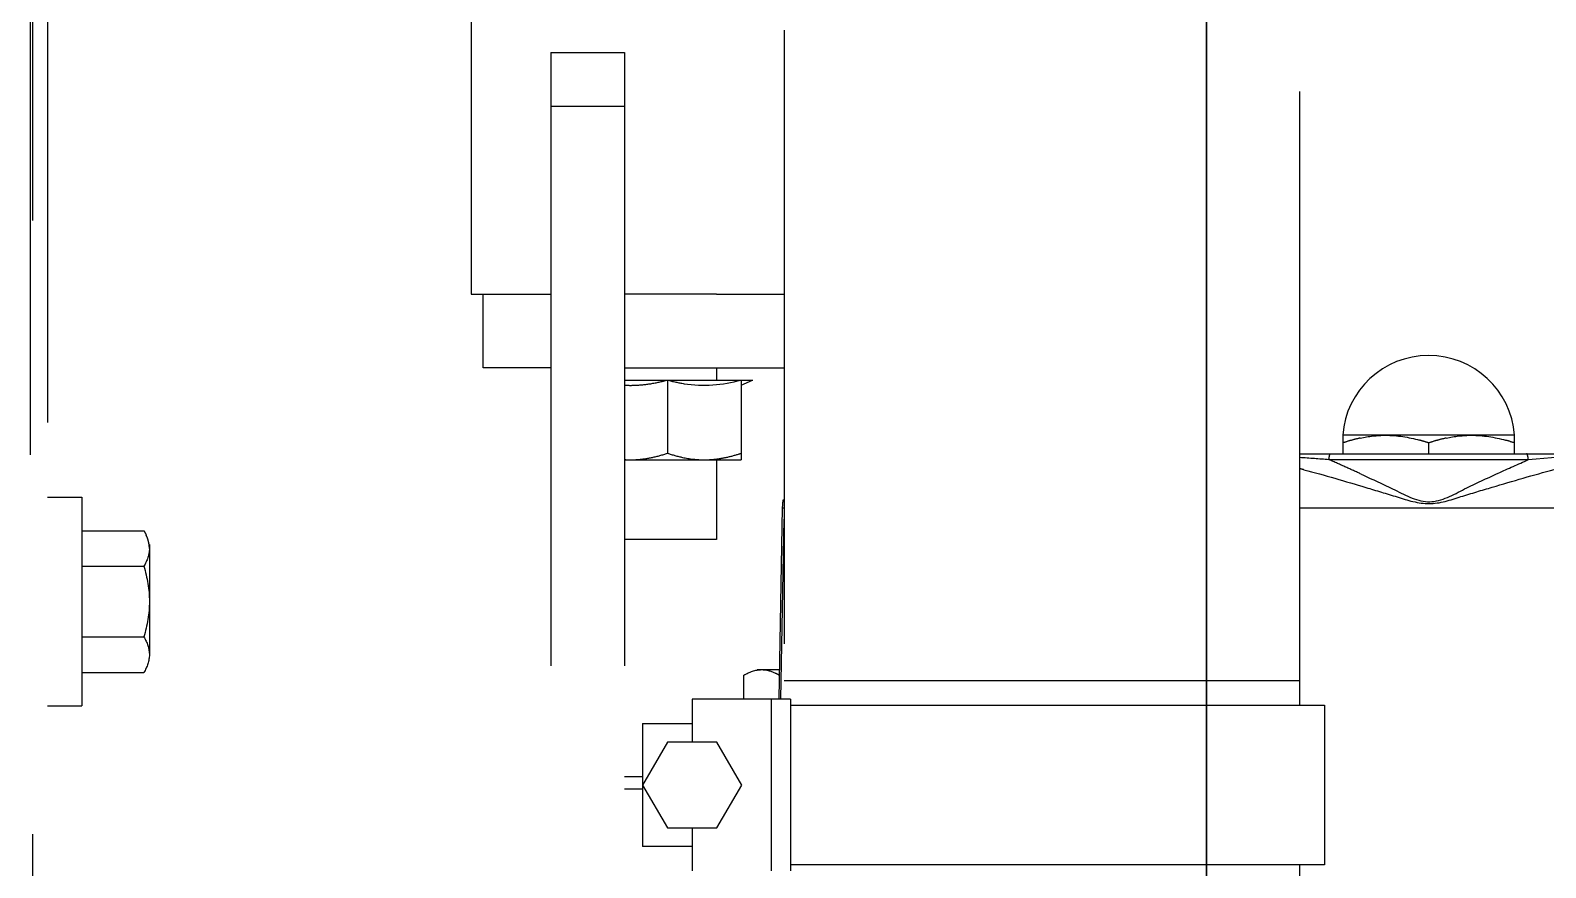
# Model space of a CAD drawing. Header units: millimetres. Extents: x 17886 to 18265, y -8727 to -7321.
# Drawn here: x 17935.429 to 17936.663, y -8655.645 to -8654.963 of the extents above; entities that cross this region are included whole.
import ezdxf

# ---------------------------------------------------------------- set-up
doc = ezdxf.new("R2010")
doc.units = ezdxf.units.MM
doc.linetypes.add('EPL_DASH', pattern=[1, 0.5, -0.5])
doc.layers.add('3884027_DKREDXF_CONTINUOUS_LINE', color=7, linetype='Continuous')
doc.layers.add('CRTANJE', color=4, linetype='Continuous', lineweight=30)

msp = doc.modelspace()

# ---------------------------------------------------------------- linework, layer by layer
at = {"layer": '3884027_DKREDXF_CONTINUOUS_LINE', "color": 6, "linetype": 'EPL_DASH'}
for p, q in [((17935.43097, -8656.11757), (17935.43097, -8654.78207)), ((17935.44297, -8654.78207), (17935.44297, -8656.11757)), ((17935.42897, -8654.80843), (17935.42897, -8656.31007)), ((17935.78797, -8654.92757), (17935.78797, -8655.17757)), ((17936.04297, -8654.96257), (17936.04297, -8655.50757)), ((17936.46297, -8655.51257), (17936.46297, -8654.96257)), ((17935.85297, -8654.98057), (17935.85297, -8656.2016)), ((17935.85297, -8654.98057), (17935.91297, -8654.98057)), ((17935.91297, -8654.98057), (17935.91297, -8655.80557)), ((17935.85297, -8655.02444), (17935.91297, -8655.02444)), ((17935.79797, -8655.23757), (17935.79797, -8655.17757)), ((17935.80243, -8655.17757), (17935.85297, -8655.17757)), ((17935.98797, -8655.17757), (17936.04297, -8655.17757)), ((17935.85297, -8655.23757), (17935.79797, -8655.23757)), ((17935.91297, -8655.23757), (17936.04297, -8655.23757)), ((17935.98797, -8655.23757), (17935.98797, -8655.24757)), ((17935.94797, -8655.24757), (17935.94797, -8655.30721)), ((17936.00797, -8655.24757), (17936.00797, -8655.30721)), ((17936.00809, -8655.25184), (17936.01725, -8655.24757)), ((17936.49797, -8655.29257), (17936.49797, -8655.30757)), ((17936.63797, -8655.29257), (17936.49797, -8655.29257)), ((17936.56797, -8655.29882), (17936.56797, -8655.30757)), ((17936.63797, -8655.30757), (17936.63797, -8655.29257)), ((17936.46297, -8655.30757), (17937.01397, -8655.30757)), ((17935.98797, -8655.31257), (17935.98797, -8655.37757)), ((17936.64915, -8655.31248), (17936.48679, -8655.31248)), ((17935.44297, -8655.34308), (17935.47097, -8655.34308)), ((17935.47097, -8655.34308), (17935.47097, -8655.51308)), ((17936.0415, -8655.35178), (17936.03878, -8655.50741)), ((17936.04042, -8655.50743), (17936.04297, -8655.36106)), ((17936.0415, -8655.35178), (17936.04297, -8655.35178)), ((17936.46297, -8655.35178), (17936.81158, -8655.35178)), ((17935.47097, -8655.37034), (17935.5215, -8655.37034)), ((17935.98797, -8655.37757), (17935.91297, -8655.37757)), ((17935.47097, -8655.39921), (17935.5215, -8655.39921)), ((17935.52597, -8655.42808), (17935.52597, -8655.47138)), ((17935.47097, -8655.45694), (17935.5215, -8655.45694)), ((17936.02099, -8655.48357), (17936.0392, -8655.48357)), ((17935.47097, -8655.48581), (17935.5215, -8655.48581)), ((17936.01023, -8655.50757), (17936.01023, -8655.48803)), ((17936.04808, -8655.50757), (17935.96808, -8655.50757)), ((17936.03245, -8655.50757), (17936.03245, -8655.64757)), ((17935.44297, -8655.51308), (17935.47097, -8655.51308)), ((17936.48308, -8655.51257), (17936.48308, -8655.64257)), ((17935.92767, -8655.52757), (17935.92767, -8655.62757)), ((17935.92767, -8655.52757), (17935.96808, -8655.52757)), ((17935.94788, -8655.54257), (17935.92767, -8655.57757)), ((17935.98829, -8655.54257), (17935.94788, -8655.54257)), ((17936.0085, -8655.57757), (17935.98829, -8655.54257)), ((17935.91297, -8655.57057), (17935.92767, -8655.57057)), ((17935.91297, -8655.58057), (17935.92767, -8655.58057)), ((17935.92767, -8655.57757), (17935.94788, -8655.61257)), ((17935.98829, -8655.61257), (17936.0085, -8655.57757)), ((17935.94788, -8655.61257), (17935.98829, -8655.61257)), ((17935.96808, -8655.62757), (17935.92767, -8655.62757)), ((17936.46297, -8655.74257), (17936.46297, -8655.64257))]:
    msp.add_line(p, q, dxfattribs=at)
at = {"layer": '3884027_DKREDXF_CONTINUOUS_LINE', "color": 7, "linetype": 'EPL_DASH'}
for p, q in [((17935.78797, -8655.17757), (17935.80243, -8655.17757)), ((17935.98797, -8655.17757), (17935.91297, -8655.17757)), ((17935.91297, -8655.24757), (17936.01741, -8655.24757)), ((17936.00797, -8655.30721), (17936.00797, -8655.31257)), ((17935.91297, -8655.31257), (17936.00797, -8655.31257)), ((17935.52597, -8655.38153), (17935.52597, -8655.42808)), ((17936.46297, -8655.49257), (17936.04297, -8655.49257)), ((17935.96808, -8655.50757), (17935.96808, -8655.54257)), ((17936.04808, -8655.50757), (17936.04808, -8655.64757)), ((17936.04808, -8655.51257), (17936.48308, -8655.51257)), ((17935.96808, -8655.61257), (17935.96808, -8655.64757)), ((17936.48308, -8655.64257), (17936.04808, -8655.64257))]:
    msp.add_line(p, q, dxfattribs=at)
at = {"layer": '3884027_DKREDXF_CONTINUOUS_LINE', "color": 6, "linetype": 'EPL_DASH'}
for centre, radius, start, end in [((17936.56797, -8655.29776), 0.07019, 4.24219, 175.75781), ((17935.91797, -8655.15493), 0.09696, 267.04271, 271.94806), ((17936.54499, -8655.43948), 0.14831, 105.52397, 108.48291), ((17936.53848, -8655.41607), 0.12401, 102.17266, 105.52096), ((17936.52367, -8655.43011), 0.13856, 73.62192, 74.52043), ((17936.51967, -8655.44351), 0.15254, 71.54056, 73.60119), ((17936.61499, -8655.43948), 0.14831, 105.52397, 108.48291), ((17936.60848, -8655.41607), 0.12401, 102.17266, 105.52096), ((17936.59095, -8655.43948), 0.14831, 71.51709, 74.47592), ((17936.26631, -8658.19305), 2.88899, 85.62323, 86.09683), ((17936.27464, -8656.06019), 0.76396, 75.47155, 75.72905), ((17936.15287, -8656.08865), 0.84495, 65.70114, 66.7218), ((17936.00182, -8656.42363), 1.21241, 65.05677, 65.70956), ((17936.0864, -8655.35259), 0.0449, 169.99981, 178.9669)]:
    msp.add_arc(centre, radius, start, end, dxfattribs=at)
at = {"layer": '3884027_DKREDXF_CONTINUOUS_LINE', "color": 7, "linetype": 'EPL_DASH'}
for centre, radius, start, end in [((17935.91794, -8655.23395), 0.07862, 270.02135, 274.31413), ((17935.97794, -8655.23395), 0.07862, 270.02135, 274.31413), ((17935.97766, -8655.22995), 0.08263, 274.30288, 277.17408), ((17935.97663, -8655.22257), 0.09007, 277.23345, 282.19808), ((17935.96453, -8655.17692), 0.13734, 287.783, 288.43768), ((17935.91799, -8655.2342), 0.07837, 266.13669, 269.98292), ((17935.49142, -8655.38863), 0.03517, 22.37455, 24.4147), ((17935.49571, -8655.3869), 0.03055, 17.54804, 22.43328), ((17935.4998, -8655.38559), 0.02625, 12.75157, 17.51985), ((17935.50213, -8655.38506), 0.02386, 9.20967, 12.72535), ((17935.50383, -8655.38479), 0.02214, 0.04976, 9.2464)]:
    msp.add_arc(centre, radius, start, end, dxfattribs=at)
at = {"layer": '3884027_DKREDXF_CONTINUOUS_LINE', "color": 6, "linetype": 'EPL_DASH'}
for points in [[(17935.92127, -8655.25184), (17935.92568, -8655.25169), (17935.93008, -8655.25123), (17935.93443, -8655.25053)], [(17935.93443, -8655.25053), (17935.93899, -8655.24978), (17935.94351, -8655.24877), (17935.94797, -8655.24757)], [(17935.94797, -8655.24757), (17935.95243, -8655.24877), (17935.95695, -8655.24978), (17935.96151, -8655.25053)], [(17935.96151, -8655.25053), (17935.97683, -8655.25302), (17935.99299, -8655.2516), (17936.00797, -8655.24757)], [(17936.51233, -8655.29485), (17936.5191, -8655.29339), (17936.52605, -8655.29257), (17936.53297, -8655.29257)], [(17936.53297, -8655.29257), (17936.54229, -8655.29257), (17936.55166, -8655.29409), (17936.56065, -8655.29658)], [(17936.58233, -8655.29485), (17936.5891, -8655.29339), (17936.59605, -8655.29257), (17936.60297, -8655.29257)], [(17936.60297, -8655.29257), (17936.61229, -8655.29257), (17936.62166, -8655.29409), (17936.63065, -8655.29658)], [(17936.75041, -8655.30757), (17936.71662, -8655.30757), (17936.68285, -8655.30991), (17936.64915, -8655.31248)], [(17936.6245, -8655.32353), (17936.63267, -8655.31974), (17936.64088, -8655.31604), (17936.64915, -8655.31248)], [(17935.52597, -8655.42808), (17935.52597, -8655.43781), (17935.5242, -8655.44759), (17935.5215, -8655.45694)], [(17935.5215, -8655.45694), (17935.52402, -8655.46131), (17935.52597, -8655.46634), (17935.52597, -8655.47138)], [(17935.52597, -8655.47138), (17935.52597, -8655.47641), (17935.52402, -8655.48145), (17935.5215, -8655.48581)], [(17936.01023, -8655.48803), (17936.0146, -8655.48552), (17936.01963, -8655.48357), (17936.02467, -8655.48357)], [(17936.02467, -8655.48357), (17936.02832, -8655.48357), (17936.03201, -8655.48458), (17936.03534, -8655.48609)]]:
    msp.add_open_spline(points, degree=3, dxfattribs=at)
at = {"layer": '3884027_DKREDXF_CONTINUOUS_LINE', "color": 7, "linetype": 'EPL_DASH'}
for points in [[(17935.92385, -8655.31235), (17935.92782, -8655.31205), (17935.93177, -8655.31145), (17935.93566, -8655.31061)], [(17935.93566, -8655.31061), (17935.93983, -8655.30972), (17935.94393, -8655.30855), (17935.94797, -8655.30721)], [(17935.94797, -8655.30721), (17935.95201, -8655.30856), (17935.95612, -8655.30972), (17935.96028, -8655.31061)], [(17935.96028, -8655.31061), (17935.96608, -8655.31186), (17935.97204, -8655.31257), (17935.97797, -8655.31257)], [(17935.99566, -8655.31061), (17935.99931, -8655.30983), (17936.00292, -8655.30884), (17936.00648, -8655.3077)], [(17935.52597, -8655.38478), (17935.52597, -8655.38981), (17935.52402, -8655.39485), (17935.5215, -8655.39921)], [(17935.5215, -8655.39921), (17935.5242, -8655.40856), (17935.52597, -8655.41834), (17935.52597, -8655.42808)]]:
    msp.add_open_spline(points, degree=3, dxfattribs=at)
at = {"layer": '3884027_DKREDXF_CONTINUOUS_LINE', "color": 6, "linetype": 'EPL_DASH'}
for points, knots in [([(17936.48679, -8655.31248), (17936.48679, -8655.31136), (17936.48707, -8655.30996), (17936.48765, -8655.30757), (17936.48827, -8655.30757)], [0, 0, 0, 0, 0.643135, 1, 1, 1, 1]), ([(17936.64915, -8655.31248), (17936.64915, -8655.31136), (17936.64887, -8655.30996), (17936.64829, -8655.30757), (17936.64767, -8655.30757)], [0, 0, 0, 0, 0.6431345, 1, 1, 1, 1]), ([(17936.46629, -8655.32066), (17936.48324, -8655.32505), (17936.50863, -8655.33265), (17936.54211, -8655.34263), (17936.56834, -8655.35119), (17936.59446, -8655.34237), (17936.62797, -8655.33248), (17936.65335, -8655.32487), (17936.6703, -8655.32049)], [0, 0, 0, 0, 0.2483333, 0.3741422, 0.500025, 0.625955, 0.7517448, 1, 1, 1, 1]), ([(17936.51312, -8655.32431), (17936.52222, -8655.32853), (17936.53997, -8655.33651), (17936.56904, -8655.35212), (17936.59751, -8655.33552), (17936.6154, -8655.32774), (17936.6245, -8655.32353)], [0, 0, 0, 0, 0.2496815, 0.4997762, 0.7505344, 1, 1, 1, 1]), ([(17936.03534, -8655.48609), (17936.03598, -8655.48638), (17936.03725, -8655.487), (17936.03849, -8655.48768), (17936.0391, -8655.48803)], [0, 0, 0, 0, 0.4955699, 1, 1, 1, 1])]:
    msp.add_open_spline(points, degree=3, knots=knots, dxfattribs=at)
at = {"layer": '3884027_DKREDXF_CONTINUOUS_LINE', "color": 7, "linetype": 'EPL_DASH'}
msp.add_open_spline([(17935.5215, -8655.37034), (17935.52186, -8655.37096), (17935.52254, -8655.37219), (17935.52316, -8655.37346), (17935.52345, -8655.3741)], degree=3, knots=[0, 0, 0, 0, 0.504419, 1, 1, 1, 1], dxfattribs=at)
at = {"layer": 'CRTANJE', "lineweight": 30}
msp.add_lwpolyline([(17938.48699, -8665.00357), (17938.48699, -8640.31357), (17936.38699, -8640.31357), (17936.38699, -8665.00357)], close=True, dxfattribs=at)

doc.saveas('drawing.dxf')
